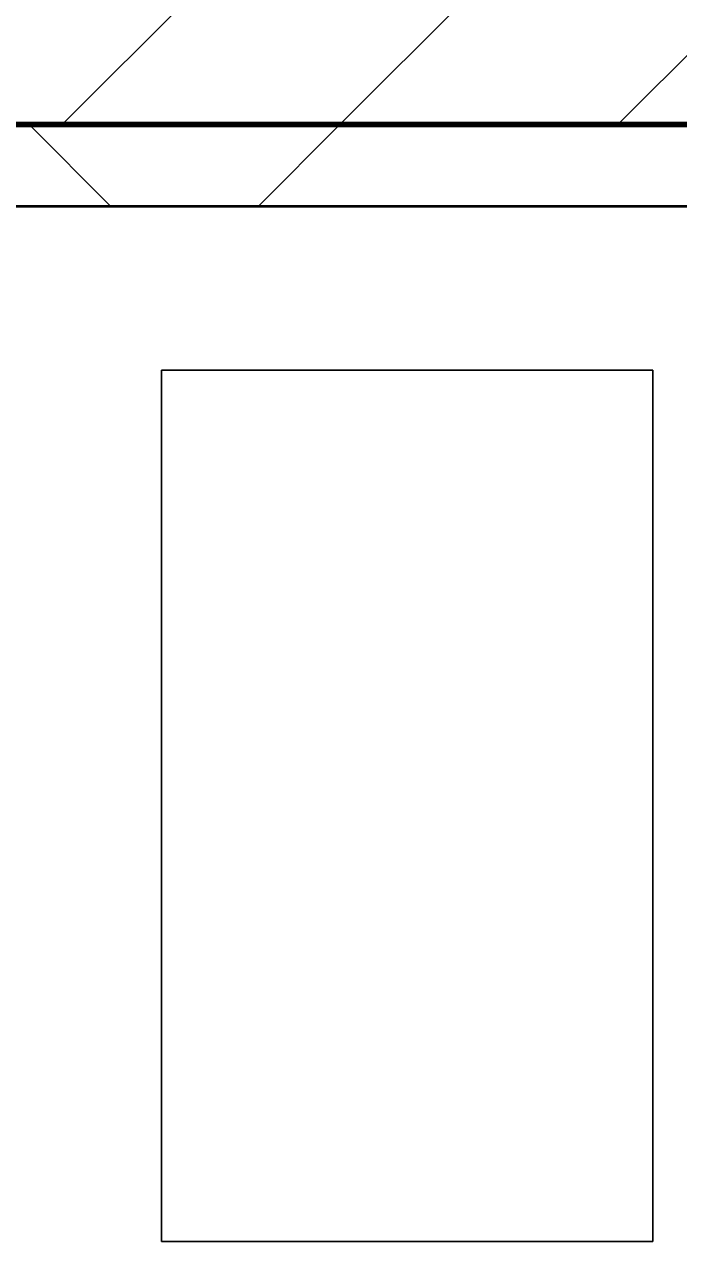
# Model space of a CAD drawing. Header units: millimetres. Extents: x -794326 to -715748, y -17796 to 22353.
# Drawn here: x -745742 to -745342, y 7262 to 8005 of the extents above; entities that cross this region are included whole.
import ezdxf

# ---------------------------------------------------------------- set-up
doc = ezdxf.new("R2010")
doc.units = ezdxf.units.MM
for name, color, linetype, lineweight in [('A-ANNO-DIMS', 1, 'Continuous', 9), ('A-ANNO-DIMS-100', 1, 'Continuous', 9), ('A-GLAZ-CURT', 2, 'Continuous', 9), ('A-WALL', 5, 'Continuous', 35), ('A-WALL-FNSH', 2, 'Continuous', 35), ('A-WALL-PATT', 1, 'Continuous', 35)]:
    doc.layers.add(name, color=color, linetype=linetype, lineweight=lineweight)
doc.styles.add('Arial_2', font='arial.ttf', dxfattribs={"height": 300})
doc.dimstyles.new('DPA-DIM-3_0_T-T', dxfattribs={"dimscale": 304.8, "dimtxt": 306.07782, "dimasz": 0.656168, "dimexe": 0.656168, "dimexo": 0.0625, "dimgap": 0.164042, "dimtad": 1, "dimdec": 0, "dimzin": 0, "dimdsep": 46, "dimtxsty": 'Arial_2', "dimblk1": 'OBLIQUE', "dimblk2": 'OBLIQUE', "dimsah": 1, "dimcen": 0.09, "dimdle": 0.656168, "dimadec": 8, "dimazin": 0, "dimtfac": 1, "dimtdec": 4, "dimtix": 1, "dimtmove": 0, "dimatfit": 3, "dimfxl": 1.312336, "dimfxlon": 1, "dimtvp": 1, "dimtolj": 1, "dimtzin": 0, "dimarcsym": 2})

# ---------------------------------------------------------------- blocks, each defined once
blk = doc.blocks.new('DPA_CP_Metal Ceiling Panel - Vertical Panel with Gap-10965286-4282-01 ENLARGED LOWER PLATFORM LEVEL - REFLECTED CEILING PLAN - SHEET 3')
at = {"layer": 'A-GLAZ-CURT'}
for p, q in [((-744857.87, 7794.02), (-744857.87, 7261.52)), ((-744557.87, 7794.02), (-744857.87, 7794.02)), ((-744557.87, 7794.02), (-744857.87, 7794.02)), ((-744857.87, 7794.02), (-744857.87, 7261.52)), ((-744857.87, 7261.52), (-744857.87, 7794.02)), ((-744857.87, 7794.02), (-744557.87, 7794.02)), ((-744557.87, 7794.02), (-744557.87, 7261.52)), ((-744557.87, 7261.52), (-744557.87, 7794.02)), ((-744557.87, 7794.02), (-744557.87, 7261.52)), ((-744557.87, 7261.52), (-744857.87, 7261.52)), ((-744857.87, 7261.52), (-744557.87, 7261.52)), ((-744557.87, 7261.52), (-744857.87, 7261.52))]:
    blk.add_line(p, q, dxfattribs=at)
blk = doc.blocks.new('PPLS-PP19_Custom Tile Pattern - Custom Tile Pattern-V58-4282-01 ENLARGED LOWER PLATFORM LEVEL - REFLECTED CEILING PLAN - SHEET 3')
at = {"layer": 'A-GLAZ-CURT'}
for p, q in [((-300, 0), (300, 0)), ((300, 0), (-300, 0)), ((195.99, 0), (213.31, 0)), ((213.31, 0), (195.99, 0)), ((230.06, 0), (300, 0)), ((-300, -50), (300, -50)), ((300, -50), (-300, -50))]:
    blk.add_line(p, q, dxfattribs=at)
for points, knots in [([(-72.16, 0), (-68.57, 0), (-60.62, 0), (-54.4, 0), (-48.53, 0), (-30.79, 0), (-18.03, 0), (8.61, 0), (15.02, 0), (22.91, 0), (31, 0), (39.04, 0), (51.19, 0), (58.74, 0), (61.34, 0), (61.45, 0)], [-4232.707358, -4232.707358, -4232.707358, -4232.707358, -4008.285538, -3689.699207, -3546.54457, -3315.260113, -2864.387349, -2439.246196, -2084.094819, -1956.422387, -1818.904206, -1645.594513, -1443.202566, -1228.752106, -1120.932285, -1120.932285, -1120.932285, -1120.932285]), ([(63.61, 0), (60.32, 0), (50.99, 0), (37, 0), (24.07, 0), (12.82, 0), (-2.9, 0), (-20.62, 0), (-32.81, 0), (-44.85, 0), (-51.43, 0), (-51.79, 0)], [-2821.431364, -2821.431364, -2821.431364, -2821.431364, -2634.532728, -2313.748533, -2106.613311, -1925.670641, -1617.263037, -1290.787923, -1039.307308, -819.71621, -644.910881, -644.910881, -644.910881, -644.910881]), ([(-36.78, 0), (-32.43, 0), (-19.22, 0), (8.83, 0), (43.36, 0), (70.92, 0), (82.12, 0), (83.66, 0)], [-6191.144455, -6191.144455, -6191.144455, -6191.144455, -5862.463379, -5340.621928, -4573.028122, -4094.177415, -3869.465285, -3869.465285, -3869.465285, -3869.465285]), ([(70.61, 0), (66.16, 0), (55.8, 0), (39.61, 0), (24.74, 0), (2.64, 0), (-17.84, 0), (-30.57, 0), (-31.82, 0), (-32, 0)], [-4647.237329, -4647.237329, -4647.237329, -4647.237329, -4326.416877, -4098.545751, -3766.694881, -3333.063701, -2994.501669, -2698.150104, -2614.070998, -2614.070998, -2614.070998, -2614.070998]), ([(-4.06, 0), (-1.64, 0), (10.61, 0), (22.06, 0), (37.44, 0), (45.92, 0), (55.98, 0), (60.83, 0), (63.58, 0)], [-1839.531443, -1839.531443, -1839.531443, -1839.531443, -1716.209403, -1206.526904, -1089.329421, -901.315459, -753.071572, -584.648469, -584.648469, -584.648469, -584.648469]), ([(-3.35, 0), (-0.59, 0), (14.04, 0), (35.92, 0), (55.72, 0), (62.76, 0)], [-439.821474, -439.821474, -439.821474, -439.821474, -429.606584, -390.253598, -368.75101, -368.75101, -368.75101, -368.75101]), ([(63.58, 0), (61.72, 0), (52.31, 0), (35.84, 0), (12, 0), (3.08, 0), (-1.67, 0), (-2.25, 0)], [-335.725622, -335.725622, -335.725622, -335.725622, -330.153101, -307.516438, -285.83788, -246.234814, -234.646884, -234.646884, -234.646884, -234.646884]), ([(114.39, 0), (114.2, 0), (112.08, 0), (105.42, 0), (92.38, 0), (85.59, 0), (74.4, 0), (62.26, 0), (51.85, 0), (43.81, 0), (29.53, 0), (20.67, 0), (18.85, 0), (18.16, 0)], [-8148.58938, -8148.58938, -8148.58938, -8148.58938, -8105.191388, -7723.759874, -7531.75727, -7135.649961, -6924.452779, -6738.82075, -6548.303034, -6314.283804, -6135.05769, -5972.647715, -5832.674503, -5832.674503, -5832.674503, -5832.674503]), ([(27.44, 0), (27.9, 0), (29.54, 0), (38.07, 0), (53.39, 0), (71.67, 0), (84.83, 0), (86.01, 0), (92.51, 0), (94.33, 0)], [-5037.309798, -5037.309798, -5037.309798, -5037.309798, -4887.603822, -4705.298446, -4353.683244, -3960.84581, -3759.045785, -3336.541051, -2783.776468, -2783.776468, -2783.776468, -2783.776468]), ([(27.89, 0), (29.09, 0), (33.4, 0), (48.37, 0), (71.92, 0), (100.57, 0), (116.36, 0), (128.63, 0), (128.95, 0)], [-147.777612, -147.777612, -147.777612, -147.777612, -135.792042, -118.513713, -97.899267, -63.759246, -39.050993, -35.895543, -35.895543, -35.895543, -35.895543]), ([(136.44, 0), (121.66, 0), (86.93, 0), (51.16, 0), (31.18, 0)], [-106.750556, -106.750556, -106.750556, -106.750556, -59.610984, 0, 0, 0, 0]), ([(63.6, 0), (60.72, 0), (55.52, 0), (46.51, 0), (41.18, 0), (36.02, 0), (35.54, 0), (35.54, 0)], [-351.223665, -351.223665, -351.223665, -351.223665, -341.267687, -334.000314, -326.15566, -319.318397, -317.489778, -317.489778, -317.489778, -317.489778]), ([(36.29, 0), (37.77, 0), (48.82, 0), (64.79, 0), (95.91, 0), (121.03, 0), (129.42, 0), (131.49, 0)], [-314.598523, -314.598523, -314.598523, -314.598523, -305.899624, -287.17622, -249.500363, -194.761443, -168.418192, -168.418192, -168.418192, -168.418192]), ([(61.47, 0), (61.47, 0), (61.21, 0), (54.61, 0), (53.71, 0), (53.56, 0)], [-1113.311073, -1113.311073, -1113.311073, -1113.311073, -1096.402191, -891.204116, -747.28819, -747.28819, -747.28819, -747.28819]), ([(63.58, 0), (70.66, 0), (93.68, 0), (116.12, 0), (131.46, 0)], [-367.915089, -367.915089, -367.915089, -367.915089, -346.313304, -298.002507, -298.002507, -298.002507, -298.002507]), ([(63.77, 0), (65.17, 0), (67.88, 0), (72.74, 0), (75.22, 0), (76.03, 0), (76.21, 0)], [-580.904666, -580.904666, -580.904666, -580.904666, -495.328968, -421.953223, -334.951786, -290.452333, -290.452333, -290.452333, -290.452333]), ([(130.85, 0), (123.3, 0), (104.57, 0), (79.73, 0), (65.6, 0), (63.83, 0)], [-440.056607, -440.056607, -440.056607, -440.056607, -401.860199, -357.622665, -351.497959, -351.497959, -351.497959, -351.497959]), ([(103.09, 0), (101.08, 0), (88.32, 0), (75.16, 0), (64.19, 0)], [-375.435014, -375.435014, -375.435014, -375.435014, -369.147452, -336.3272, -336.3272, -336.3272, -336.3272]), ([(76.63, 0), (74.8, 0), (70.8, 0), (66.43, 0), (64.46, 0)], [-3095.572228, -3095.572228, -3095.572228, -3095.572228, -2950.589685, -2837.607875, -2837.607875, -2837.607875, -2837.607875]), ([(76.22, 0), (75.58, 0), (73.64, 0), (71.05, 0), (70.61, 0)], [-193.634889, -193.634889, -193.634889, -193.634889, -31.537676, 0, 0, 0, 0]), ([(94.4, 0), (94.4, 0), (94.64, 0), (99.11, 0), (108.97, 0), (120.79, 0), (139.94, 0), (163.31, 0), (185.23, 0), (193.62, 0), (194.69, 0), (194.79, 0)], [-2348.345796, -2348.345796, -2348.345796, -2348.345796, -2310.419338, -2233.599744, -2052.234781, -1843.028543, -1530.39897, -1095.004608, -529.74427, -295.064701, -265.121568, -265.121568, -265.121568, -265.121568]), ([(129.02, 0), (129.02, 0), (124.41, 0), (122.35, 0), (114.96, 0), (108.04, 0), (103.09, 0)], [-35.386604, -35.386604, -35.386604, -35.386604, -31.430235, -22.807238, -15.488593, 0, 0, 0, 0]), ([(157.9, 0), (156.77, 0), (151.67, 0), (143.29, 0), (134.04, 0), (126.24, 0), (118.6, 0), (114.23, 0), (111.98, 0), (105.66, 0), (105.23, 0), (105.23, 0)], [-10292.955006, -10292.955006, -10292.955006, -10292.955006, -10098.273015, -9847.788484, -9677.714971, -9567.007022, -9453.21225, -9220.200448, -9012.77275, -8966.157302, -8929.495943, -8929.495943, -8929.495943, -8929.495943]), ([(105.26, 0), (105.52, 0), (111.01, 0), (112.65, 0), (113.59, 0)], [-8920.561005, -8920.561005, -8920.561005, -8920.561005, -8814.835624, -8577.462505, -8577.462505, -8577.462505, -8577.462505]), ([(128.58, 0), (128.8, 0), (129.5, 0), (130.96, 0), (131.35, 0)], [-633.326174, -633.326174, -633.326174, -633.326174, -627.736123, -625.910216, -625.910216, -625.910216, -625.910216]), ([(131.44, 0), (132.94, 0), (140.01, 0), (152.67, 0), (161.24, 0), (162.19, 0), (162.75, 0)], [-625.784058, -625.784058, -625.784058, -625.784058, -618.981161, -602.094757, -592.980799, -581.414464, -581.414464, -581.414464, -581.414464]), ([(137.1, 0), (136, 0), (134.26, 0), (131.75, 0), (131.47, 0)], [-670.405967, -670.405967, -670.405967, -670.405967, -651.020627, -648.54394, -648.54394, -648.54394, -648.54394]), ([(168.37, 0), (167.68, 0), (162.47, 0), (151.31, 0), (134.91, 0), (131.48, 0)], [-543.375029, -543.375029, -543.375029, -543.375029, -530.793311, -458.593899, -441.111513, -441.111513, -441.111513, -441.111513]), ([(131.77, 0), (133.77, 0), (136.03, 0), (138.28, 0), (138.53, 0)], [-297.680547, -297.680547, -297.680547, -297.680547, -291.370682, -290.5735, -290.5735, -290.5735, -290.5735]), ([(193.8, 0), (193.33, 0), (190.11, 0), (183.13, 0), (171, 0), (161.95, 0), (161.28, 0), (158.35, 0), (157.85, 0), (157.77, 0)], [-11665.349007, -11665.349007, -11665.349007, -11665.349007, -11565.880756, -11105.624034, -10839.086983, -10768.332124, -10666.779182, -10580.760289, -10550.278881, -10550.278881, -10550.278881, -10550.278881]), ([(300, 0), (286.53, 0), (254.22, 0), (207.11, 0), (177.41, 0), (159.34, 0), (158.33, 0), (158.3, 0)], [-285.253232, -285.253232, -285.253232, -285.253232, -244.693688, -187.987675, -143.776725, -129.632772, -123.352749, -123.352749, -123.352749, -123.352749]), ([(159.07, 0), (159.13, 0), (160.84, 0), (165.21, 0), (174.15, 0), (185.98, 0), (208.82, 0), (219.42, 0), (230.06, 0)], [-115.643202, -115.643202, -115.643202, -115.643202, -114.681583, -87.660824, -65.295536, -41.623857, -24.459831, 0, 0, 0, 0]), ([(162.75, 0), (165.4, 0), (170.91, 0), (172.61, 0), (172.61, 0)], [-111.264224, -111.264224, -111.264224, -111.264224, -56.742688, -19.085662, -19.085662, -19.085662, -19.085662]), ([(247.1, 0), (246.76, 0), (245.04, 0), (238.34, 0), (226.56, 0), (221.1, 0), (200.27, 0), (182.99, 0), (174.27, 0), (169.67, 0), (168.99, 0)], [-9649.085549, -9649.085549, -9649.085549, -9649.085549, -9581.591397, -9406.094246, -9221.510254, -9016.44624, -8717.832359, -8253.978395, -8152.463617, -8069.855175, -8069.855175, -8069.855175, -8069.855175]), ([(215.22, 0), (214.62, 0), (210.55, 0), (203.98, 0), (187.54, 0), (175.3, 0), (169.49, 0)], [-203.825446, -203.825446, -203.825446, -203.825446, -198.527383, -184.406837, -162.427601, -142.916156, -142.916156, -142.916156, -142.916156]), ([(171.51, 0), (176.48, 0), (193.23, 0), (201.73, 0), (208.81, 0), (213.9, 0), (240.69, 0), (258.72, 0), (266.56, 0)], [-7971.819559, -7971.819559, -7971.819559, -7971.819559, -7784.112253, -7606.717214, -7289.299508, -7042.621073, -6582.165592, -6123.442198, -6123.442198, -6123.442198, -6123.442198]), ([(172.07, 0), (177.66, 0), (187.87, 0), (201.08, 0), (207.47, 0), (213.96, 0), (215.11, 0)], [-255.364076, -255.364076, -255.364076, -255.364076, -237.955587, -223.92608, -215.862851, -208.75215, -208.75215, -208.75215, -208.75215]), ([(267.21, 0), (266.27, 0), (251.17, 0), (230.43, 0), (219.94, 0), (219.02, 0)], [-11955.014847, -11955.014847, -11955.014847, -11955.014847, -11905.454923, -11162.864862, -10856.732305, -10856.732305, -10856.732305, -10856.732305]), ([(219.9, 0), (220.86, 0), (227.84, 0), (242.06, 0), (246.54, 0), (246.96, 0)], [-10670.940496, -10670.940496, -10670.940496, -10670.940496, -10511.382485, -9925.173265, -9834.877357, -9834.877357, -9834.877357, -9834.877357]), ([(267.24, 0), (267.95, 0), (273.7, 0), (281.71, 0), (291.71, 0), (296.52, 0), (297.86, 0), (298.09, 0)], [-6110.073425, -6110.073425, -6110.073425, -6110.073425, -6068.460911, -5766.029927, -5566.724884, -5280.360606, -5199.253518, -5199.253518, -5199.253518, -5199.253518]), ([(284.76, 0), (284.76, 0), (285.09, 0), (287.47, 0), (293.59, 0), (297.76, 0), (300, 0)], [-4110.630118, -4110.630118, -4110.630118, -4110.630118, -4053.389046, -3959.664717, -3862.421465, -3746.95702, -3746.95702, -3746.95702, -3746.95702]), ([(297.38, 0), (295.84, 0), (291.62, 0), (285.38, 0), (284.87, 0)], [-4803.172655, -4803.172655, -4803.172655, -4803.172655, -4358.271401, -4143.037883, -4143.037883, -4143.037883, -4143.037883])]:
    blk.add_open_spline(points, degree=3, knots=knots, dxfattribs=at)
for points in [[(80.35, 0), (79.57, 0), (78.27, 0), (76.63, 0)], [(84.06, 0), (83.48, 0), (82.41, 0), (81.72, 0)], [(131.34, 0), (130.49, 0), (129.66, 0), (129.11, 0)], [(131.81, 0), (132.93, 0), (133.84, 0), (134.6, 0)], [(168.74, 0), (168.74, 0), (169.81, 0), (171.51, 0)], [(195.11, 0), (194.91, 0), (194.44, 0), (193.8, 0)], [(300, 0), (289.47, 0), (278.79, 0), (268.16, 0)]]:
    blk.add_open_spline(points, degree=3, dxfattribs=at)
blk = doc.blocks.new('PPLS-PP19_Custom Tile Pattern - Custom Tile Pattern-V59-4282-01 ENLARGED LOWER PLATFORM LEVEL - REFLECTED CEILING PLAN - SHEET 3')
at = {"layer": 'A-GLAZ-CURT'}
for p, q in [((-300, 0), (300, 0)), ((300, 0), (-300, 0)), ((-293.07, 0), (-275.75, 0)), ((-275.75, 0), (-293.07, 0)), ((-222.32, 0), (-205, 0)), ((-205, 0), (-222.32, 0)), ((-300, -50), (300, -50)), ((300, -50), (-300, -50))]:
    blk.add_line(p, q, dxfattribs=at)
at = {"layer": 'A-GLAZ-CURT', "flags": 128}
for points in [[(-300, 0), (-291.56, 0), (-283.3, 0), (-275.2, 0), (-267.26, 0), (-259.45, 0), (-251.77, 0), (-244.2, 0), (-236.74, 0), (-229.36, 0), (-222.06, 0), (-214.83, 0), (-207.71, 0), (-200.76, 0), (-194.02, 0), (-187.54, 0), (-181.38, 0), (-175.58, 0), (-170.25, 0), (-165.64, 0), (-162.01, 0), (-159.53, 0), (-157.46, 0), (-154.52, 0), (-149.42, 0), (-141.84, 0), (-132.81, 0)], [(-197.02, 0), (-202.58, 0), (-209.04, 0), (-215.73, 0), (-222.63, 0), (-229.72, 0), (-236.97, 0), (-244.39, 0), (-251.96, 0), (-259.67, 0), (-267.51, 0), (-275.48, 0), (-283.55, 0), (-291.73, 0), (-300, 0)], [(-129.06, 0), (-134.16, 0), (-140.03, 0), (-145.5, 0), (-150.63, 0), (-155.53, 0), (-160.27, 0), (-164.95, 0), (-169.65, 0), (-174.47, 0), (-179.49, 0), (-184.81, 0), (-190.44, 0), (-196.37, 0)]]:
    blk.add_lwpolyline(points, dxfattribs=at)
at = {"layer": 'A-GLAZ-CURT'}
for points, knots in [([(-300, 0), (-284.65, 0), (-236.57, 0), (-174.61, 0), (-129.95, 0), (-110.8, 0), (-99.5, 0), (-91.46, 0)], [-5323.127839, -5323.127839, -5323.127839, -5323.127839, -4502.809032, -2700.551212, -1002.059161, -460.363443, 0, 0, 0, 0]), ([(-129.15, 0), (-131.03, 0), (-155.58, 0), (-202.69, 0), (-262.56, 0), (-294.48, 0), (-300, 0)], [-17304.187642, -17304.187642, -17304.187642, -17304.187642, -17136.203329, -15131.813646, -13729.592194, -13439.944408, -13439.944408, -13439.944408, -13439.944408]), ([(-137.88, 0), (-140.56, 0), (-147.66, 0), (-147.69, 0), (-158.72, 0), (-174.02, 0), (-185.59, 0), (-209.77, 0), (-232.01, 0), (-255.22, 0), (-262.59, 0), (-264.9, 0), (-265.4, 0)], [-3187.727384, -3187.727384, -3187.727384, -3187.727384, -2919.378265, -2477.344047, -2237.412286, -2029.680487, -1755.085331, -1400.429864, -858.079193, -543.655514, -208.940337, 0, 0, 0, 0]), ([(-258.6, 0), (-257.91, 0), (-254.26, 0), (-241.25, 0), (-225.99, 0), (-213.1, 0), (-204.46, 0), (-199.67, 0), (-197.96, 0)], [-5722.54675, -5722.54675, -5722.54675, -5722.54675, -5657.471696, -5413.335975, -5017.494783, -4832.723979, -4666.091899, -4570.356129, -4570.356129, -4570.356129, -4570.356129]), ([(-133.82, 0), (-135.51, 0), (-137.8, 0), (-149.31, 0), (-162.01, 0), (-177.91, 0), (-199.46, 0), (-216.65, 0), (-231.26, 0), (-233.46, 0), (-234, 0)], [-2731.647847, -2731.647847, -2731.647847, -2731.647847, -2418.507304, -2308.929706, -2113.765672, -1763.376603, -1422.553702, -978.033455, -846.069444, -682.911962, -682.911962, -682.911962, -682.911962]), ([(-233.49, 0), (-233.44, 0), (-232.38, 0), (-230.74, 0), (-225.3, 0), (-223.63, 0)], [-455.274641, -455.274641, -455.274641, -455.274641, -440.605512, -119.536984, 0, 0, 0, 0]), ([(-223.63, 0), (-219.39, 0), (-210.16, 0), (-201.14, 0), (-197.48, 0)], [-5463.295695, -5463.295695, -5463.295695, -5463.295695, -5161.076232, -4957.434982, -4957.434982, -4957.434982, -4957.434982]), ([(-197.04, 0), (-193.26, 0), (-184.48, 0), (-169.02, 0), (-152.12, 0), (-136.84, 0), (-127.33, 0), (-124.19, 0), (-123.43, 0), (-123.28, 0)], [-4949.100306, -4949.100306, -4949.100306, -4949.100306, -4739.070012, -4465.409639, -4149.119819, -3839.893365, -3647.167523, -3488.92562, -3439.852845, -3439.852845, -3439.852845, -3439.852845]), ([(-195.9, 0), (-192.68, 0), (-183.52, 0), (-171.77, 0), (-158.7, 0), (-157.22, 0)], [-4531.949775, -4531.949775, -4531.949775, -4531.949775, -4349.945572, -4000.813434, -3840.635403, -3840.635403, -3840.635403, -3840.635403]), ([(-152.35, 0), (-151.03, 0), (-147.71, 0), (-143.57, 0), (-138.62, 0)], [-3494.978217, -3494.978217, -3494.978217, -3494.978217, -3371.022232, -3227.460399, -3227.460399, -3227.460399, -3227.460399]), ([(-118.78, 0), (-121.86, 0), (-126.28, 0), (-136.96, 0), (-147.46, 0), (-150.03, 0), (-150.57, 0)], [-5938.474035, -5938.474035, -5938.474035, -5938.474035, -5700.061948, -5508.838257, -5298.784692, -5196.16478, -5196.16478, -5196.16478, -5196.16478]), ([(-150.34, 0), (-150.07, 0), (-147.75, 0), (-142.6, 0), (-127.26, 0), (-107.3, 0), (-90.42, 0), (-75.26, 0), (-68.41, 0), (-65.12, 0), (-63.63, 0)], [-4948.728362, -4948.728362, -4948.728362, -4948.728362, -4883.323924, -4440.880425, -4054.690705, -3793.097032, -3402.597032, -3144.956779, -3050.982048, -2969.237017, -2969.237017, -2969.237017, -2969.237017]), ([(-129.19, 0), (-132.53, 0), (-139.48, 0), (-147.74, 0), (-149.07, 0)], [-6625.955282, -6625.955282, -6625.955282, -6625.955282, -6449.282163, -6277.220794, -6277.220794, -6277.220794, -6277.220794]), ([(-148.23, 0), (-146.94, 0), (-140.15, 0), (-137.28, 0), (-133.93, 0), (-128.78, 0), (-126.5, 0)], [-6162.058746, -6162.058746, -6162.058746, -6162.058746, -6017.569127, -5560.701257, -5364.112219, -5231.017328, -5231.017328, -5231.017328, -5231.017328]), ([(-129.16, 0), (-132.17, 0), (-139.7, 0), (-146.11, 0), (-146.95, 0)], [-902.567913, -902.567913, -902.567913, -902.567913, -741.901385, -489.130243, -489.130243, -489.130243, -489.130243]), ([(-146.69, 0), (-146.59, 0), (-145.49, 0), (-135.69, 0), (-128.29, 0), (-125.15, 0)], [-420.34245, -420.34245, -420.34245, -420.34245, -406.956646, -290.263673, 0, 0, 0, 0])]:
    blk.add_open_spline(points, degree=3, knots=knots, dxfattribs=at)
blk = doc.blocks.new('DIMBLOCK68-4282-01 ENLARGED LOWER PLATFORM LEVEL - REFLECTED CEILING PLAN - SHEET 3')
at = {"layer": 'A-ANNO-DIMS-100'}
for p, q in [((-744925.53, 7944.02), (-744925.53, 9479.02)), ((-745325.53, 9279.02), (-744725.53, 9279.02)), ((-744925.53, 9279.02), (-745325.53, 9279.02)), ((-745325.53, 8144.02), (-744725.53, 8144.02)), ((-744925.53, 8144.02), (-745325.53, 8144.02))]:
    blk.add_line(p, q, dxfattribs=at)
at = {"layer": 'A-ANNO-DIMS-100', "lineweight": 35}
for p, q in [((-744925.53, 9279.02), (-745025.53, 9379.02)), ((-744925.53, 9279.02), (-744825.53, 9179.02)), ((-744925.53, 8144.02), (-745025.53, 8244.02)), ((-744925.53, 8144.02), (-744825.53, 8044.02))]:
    blk.add_line(p, q, dxfattribs=at)
at = {"layer": 'A-ANNO-DIMS-100', "color": 0, "insert": (-745365, 8250.05), "char_height": 300, "width": 1107.5308, "attachment_point": 1, "rotation": 90, "line_spacing_factor": 0.941778, "style": 'Arial_2'}
blk.add_mtext('1135', dxfattribs=at)
blk = doc.blocks.new('_Oblique')
at = {"color": 0, "linetype": 'ByBlock', "lineweight": -2}
blk.add_line((-0.5, -0.5), (0.5, 0.5), dxfattribs=at)

msp = doc.modelspace()

# ---------------------------------------------------------------- hatches: boundary and pattern name
at = {"layer": 'A-WALL-PATT', "lineweight": 9}
h = msp.add_hatch(dxfattribs=at)
h.set_pattern_fill('FP_2', color=256, style=0, pattern_type=2)
h.set_pattern_definition([(45, (0, 0), (-84.852814, 84.852814), [])])
h.paths.add_polyline_path([(-733552.04, 7944.02), (-733352.04, 7944.02), (-733352.04, 8144.02), (-755057.37, 8144.02), (-755057.37, 7944.02), (-741758.47, 7944.02), (-741780.86, 7954.02), (-741982.37, 7954.02), (-741982.37, 8044.02), (-741952.4, 8044.02), (-741939.02, 8073.97), (-741871.98, 8044.02), (-740782.37, 8044.02), (-740782.37, 7954.02), (-741670.54, 7954.02), (-741648.16, 7944.02), (-739358.47, 7944.02), (-739380.86, 7954.02), (-739582.37, 7954.02), (-739582.37, 8044.02), (-739552.4, 8044.02), (-739539.02, 8073.97), (-739471.98, 8044.02), (-738382.37, 8044.02), (-738382.37, 7954.02), (-739270.54, 7954.02), (-739248.16, 7944.02), (-734010.62, 7944.02)])
h = msp.add_hatch(dxfattribs=at)
h.set_pattern_fill('FP_3', color=256, style=0, pattern_type=2)
h.set_pattern_definition([(45, (0, 0), (-212.13203, 212.13203), []), (135, (0, 0), (-212.13203, -212.13203), [])])
h.paths.add_polyline_path([(-733602.04, 7894.02), (-733552.04, 7894.02), (-733552.04, 7944.02), (-739248.16, 7944.02), (-739136.25, 7894.02), (-734010.62, 7894.02)])
h.paths.add_polyline_path([(-739780.1, 7894.02), (-739246.56, 7894.02), (-739358.47, 7944.02), (-741648.16, 7944.02), (-741536.25, 7894.02), (-739847.98, 7894.02)])
h.paths.add_polyline_path([(-741646.56, 7894.02), (-741758.47, 7944.02), (-751479.42, 7944.02), (-751479.42, 7894.02), (-741680.64, 7894.02)])

# ---------------------------------------------------------------- linework, layer by layer
at = {"layer": 'A-WALL', "color": 7, "lineweight": 70}
for p, q in [((-751479.42, 7944.02), (-741982.37, 7944.02)), ((-741982.37, 7944.02), (-751479.42, 7944.02))]:
    msp.add_line(p, q, dxfattribs=at)
at = {"layer": 'A-WALL-FNSH', "color": 250}
msp.add_line((-741982.37, 7894.02), (-751479.42, 7894.02), dxfattribs=at)

# ---------------------------------------------------------------- block references
at = {"layer": 'A-GLAZ-CURT', "rotation": 180}
for name, p in [('PPLS-PP19_Custom Tile Pattern - Custom Tile Pattern-V59-4282-01 ENLARGED LOWER PLATFORM LEVEL - REFLECTED CEILING PLAN - SHEET 3', (-745882.37, 7894.02)), ('PPLS-PP19_Custom Tile Pattern - Custom Tile Pattern-V58-4282-01 ENLARGED LOWER PLATFORM LEVEL - REFLECTED CEILING PLAN - SHEET 3', (-745282.37, 7894.02))]:
    msp.add_blockref(name, p, dxfattribs=at)
at = {"layer": 'A-GLAZ-CURT'}
msp.add_blockref('DPA_CP_Metal Ceiling Panel - Vertical Panel with Gap-10965286-4282-01 ENLARGED LOWER PLATFORM LEVEL - REFLECTED CEILING PLAN - SHEET 3', (-800, 0), dxfattribs=at)

# ---------------------------------------------------------------- dimensions: what is measured, and where the dimension line sits
at = {"layer": 'A-ANNO-DIMS'}
dim = msp.add_linear_dim(base=(-744925.53, 9279.02), p1=(-745325.53, 8144.02), p2=(-745325.53, 9279.02), angle=90, dimstyle='DPA-DIM-3_0_T-T', override={"dimpost": '<>', "dimfxl": 1135.00274}, dxfattribs=at)
dim.commit()
dim.dimension.update_dxf_attribs({"geometry": 'DIMBLOCK68-4282-01 ENLARGED LOWER PLATFORM LEVEL - REFLECTED CEILING PLAN - SHEET 3', "text_midpoint": (-745128.8, 8711.52)})

doc.saveas('drawing.dxf')
